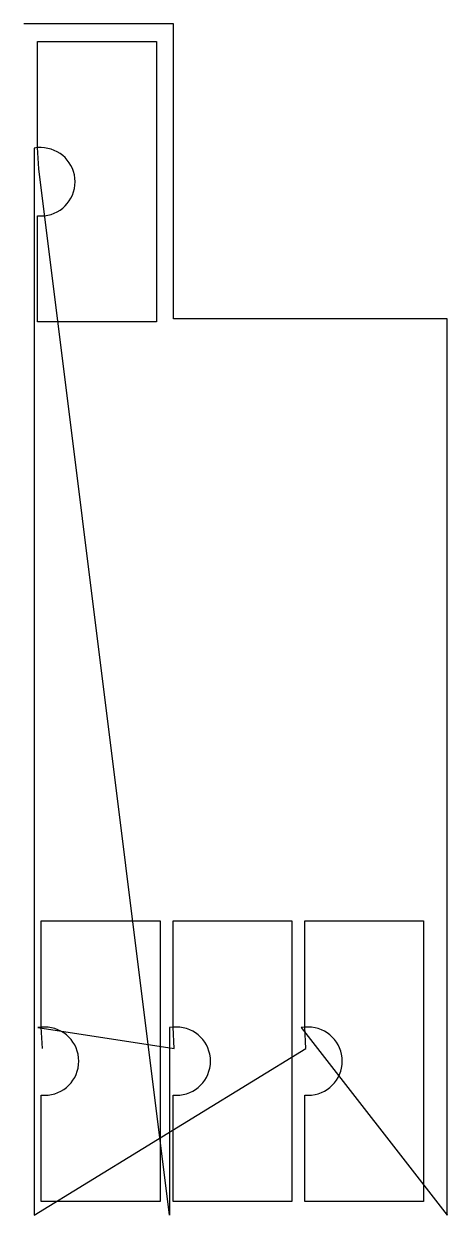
# Model space of a CAD drawing. Header units: metres. Extents: x 1726 to 2316, y 0 to 1659.
import ezdxf

# ---------------------------------------------------------------- set-up
doc = ezdxf.new("R2010")
doc.units = ezdxf.units.M

msp = doc.modelspace()

# ---------------------------------------------------------------- linework, layer by layer
at = {"layer": 'TOOL_0'}
for p, q in [((1726.579, 1659.016), (1725.579, 1659.016)), ((1934.274, 1659.016), (1726.579, 1659.016)), ((1934.274, 1248.135), (1934.274, 1659.016)), ((1744.807, 1486.564), (1744.807, 1634.264)), ((1744.807, 1634.264), (1910.407, 1634.264)), ((1910.407, 1634.264), (1910.407, 1243.864)), ((1744.807, 1486.564), (1739.892, 1485.983)), ((1739.892, 1485.983), (1739.892, 0)), ((1746.489, 1456.864), (1744.807, 1486.564)), ((1749.607, 1486.564), (1744.807, 1486.564)), ((1928.709, 0), (1746.489, 1456.864)), ((1744.807, 1243.864), (1744.807, 1391.564)), ((1744.807, 1391.564), (1749.607, 1391.564)), ((2315.925, 1248.135), (1934.274, 1248.135)), ((2315.925, 1), (2315.925, 1248.135)), ((1910.407, 1243.864), (1744.807, 1243.864)), ((1749.975, 261.97), (1749.975, 409.67)), ((1749.975, 409.67), (1915.575, 409.67)), ((1915.575, 409.67), (1915.575, 19.27)), ((1933.624, 261.97), (1933.624, 409.67)), ((1933.624, 409.67), (2099.224, 409.67)), ((2099.224, 409.67), (2099.224, 19.27)), ((2117.274, 261.97), (2117.274, 409.67)), ((2117.274, 409.67), (2282.874, 409.67)), ((2282.874, 409.67), (2282.874, 19.27)), ((1749.975, 261.97), (1745.06, 261.389)), ((1745.06, 261.389), (1935.306, 232.27)), ((1751.657, 232.27), (1749.975, 261.97)), ((1754.775, 261.97), (1749.975, 261.97)), ((1933.624, 261.97), (1928.709, 261.389)), ((1928.709, 261.389), (1928.709, 0)), ((1935.306, 232.27), (1933.624, 261.97)), ((1938.424, 261.97), (1933.624, 261.97)), ((2117.274, 261.97), (2112.359, 261.389)), ((2112.359, 261.389), (2315.925, 0)), ((2118.956, 232.27), (2117.274, 261.97)), ((2122.074, 261.97), (2117.274, 261.97)), ((1739.892, 0), (2118.956, 232.27)), ((1749.975, 19.27), (1749.975, 166.97)), ((1749.975, 166.97), (1754.775, 166.97)), ((1933.624, 19.27), (1933.624, 166.97)), ((1933.624, 166.97), (1938.424, 166.97)), ((2117.274, 19.27), (2117.274, 166.97)), ((2117.274, 166.97), (2122.074, 166.97)), ((1915.575, 19.27), (1749.975, 19.27)), ((2099.224, 19.27), (1933.624, 19.27)), ((2282.874, 19.27), (2117.274, 19.27)), ((2315.925, 0), (2315.925, 1)), ((2315.925, 1), (2315.925, 0)), ((2315.925, 0), (2315.925, 1)), ((2315.925, 0), (2315.925, 0))]:
    msp.add_line(p, q, dxfattribs=at)
for centre in [(1749.607, 1439.064), (1754.775, 214.47), (1938.424, 214.47), (2122.074, 214.47)]:
    msp.add_arc(centre, 47.5, 270, 90, dxfattribs=at)

doc.saveas('drawing.dxf')
